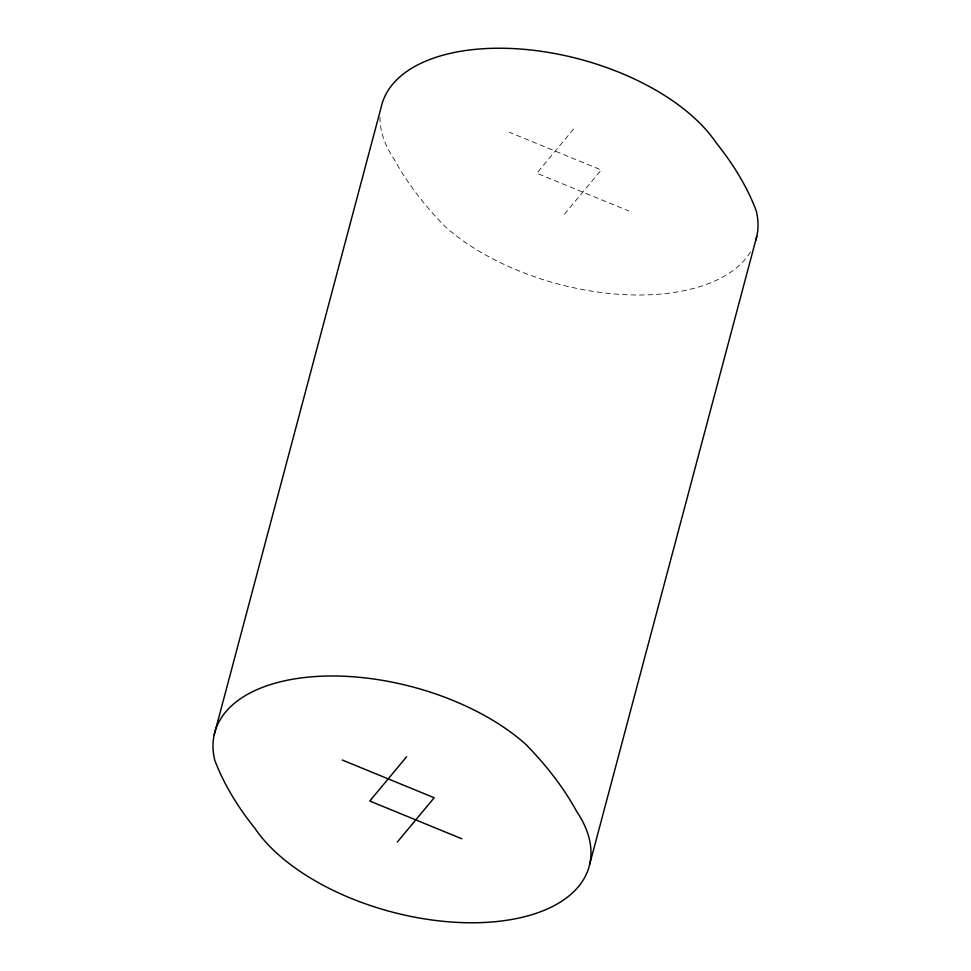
<?xml version="1.0" encoding="UTF-8"?>
<svg xmlns="http://www.w3.org/2000/svg" width="971" height="971" viewBox="0 0 971 971"><rect width="100%" height="100%" fill="white"/><g stroke="black" fill="none" stroke-linecap="round" stroke-linejoin="round"><path stroke-width="0.73" stroke-dasharray="4.86 3.64" d="M573.655 128.961L536.805 173.239L628.807 211.01M564.382 214.263L601.231 169.986L509.217 132.226M380.025 117.115A179.538 95.134 14.9 0 0 394.153 159.244A453.688 240.42 14.9 0 0 445.07 226.534A179.538 95.134 14.9 0 0 617.022 294.152A179.538 95.134 14.9 0 0 751.518 250.093"/><path stroke-width="1.46" d="M214.227 734.646L381.263 106.883A179.538 95.134 14.9 0 1 530.312 49.934A179.538 95.134 14.9 0 1 716.307 142.968A453.688 240.42 14.9 0 1 756.239 210.804A179.538 95.134 14.9 0 1 755.644 240.577M589.737 864.117L756.773 236.354M406.618 756.737L369.769 801.014L461.783 838.774M397.345 842.039L434.195 797.761L342.193 759.99M484.723 922.45A179.538 95.134 14.9 0 0 576.847 811.756A453.688 240.42 14.9 0 0 525.93 744.466A179.538 95.134 14.9 0 0 319.241 676.314A179.538 95.134 14.9 0 0 214.761 760.196A453.688 240.42 14.9 0 0 254.693 828.032A179.538 95.134 14.9 0 0 484.723 922.45"/></g></svg>
